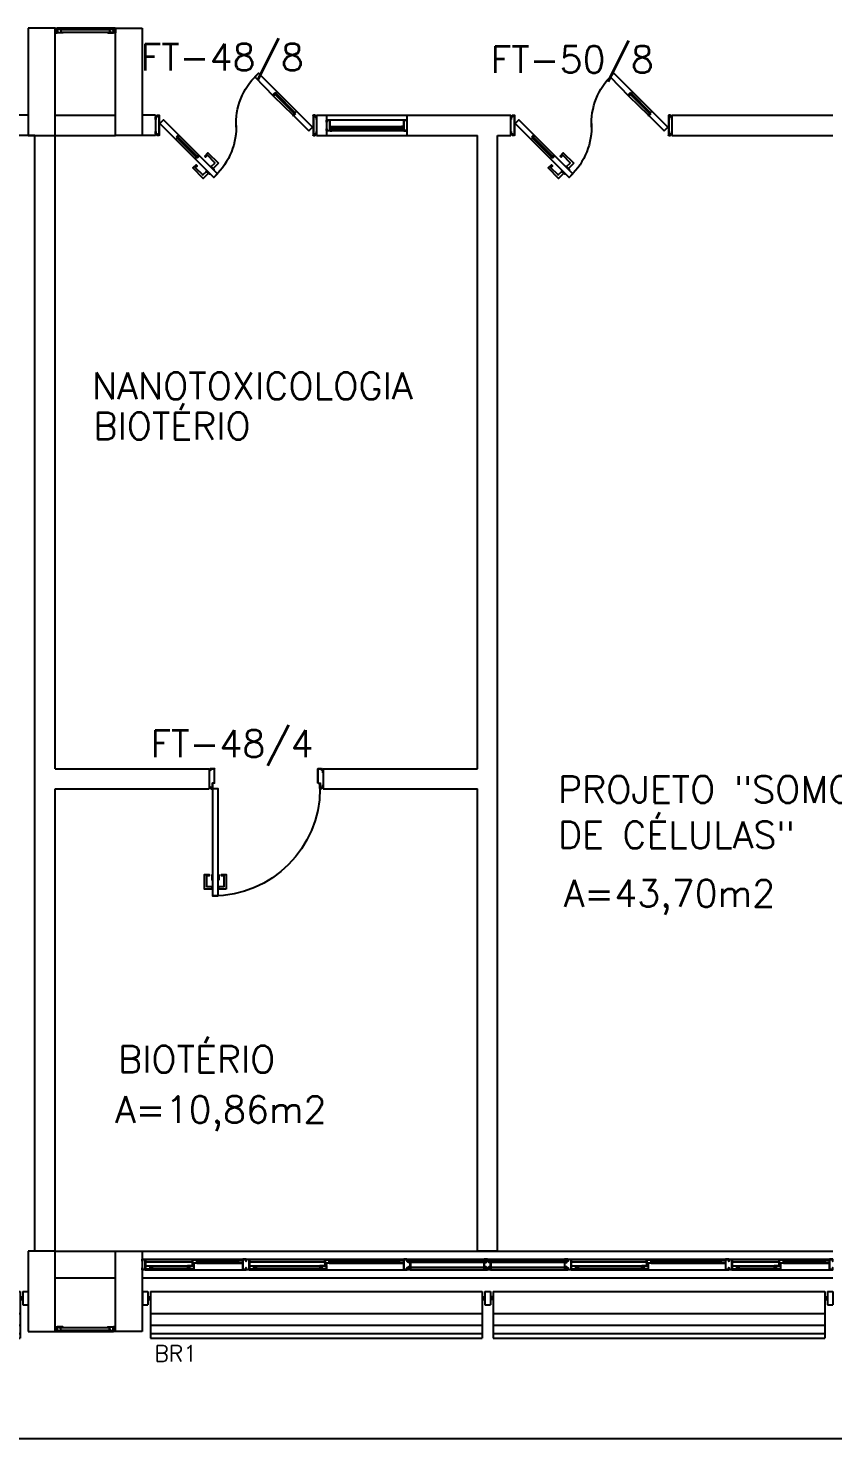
# Model space of a CAD drawing. Header units: millimetres. Extents: x 2686 to 2939, y 1294 to 1441.
# Drawn here: x 2778.27 to 2784.27, y 1393.52 to 1404.05 of the extents above; entities that cross this region are included whole.
import ezdxf

# ---------------------------------------------------------------- set-up
doc = ezdxf.new("R2010")
doc.units = ezdxf.units.MM
for name, color, linetype in [('AR-ALV', 2, 'Continuous'), ('AR-BRISES', 1, 'Continuous'), ('AR-CALÇADA', 1, 'Continuous'), ('AR-ESQ', 1, 'Continuous'), ('AR-ESTC', 3, 'Continuous'), ('AR-PEITORIL', 1, 'Continuous'), ('AR-PORTA', 1, 'Continuous'), ('BR-LINHAS', 1, 'Continuous'), ('BR-MONTANTE', 242, 'Continuous'), ('BR-PAINEL', 1, 'Continuous'), ('BR-SUPORTE', 1, 'Continuous'), ('BR-TEXTO', 2, 'Continuous'), ('DT-ESQ-BAGUETE-C', 1, 'Continuous'), ('DT-ESQ-BAGUETE-V', 1, 'Continuous'), ('DT-ESQ-CHAPA DOBRADA-V', 1, 'Continuous'), ('DT-ESQ-MARCO-V', 1, 'Continuous'), ('DT-ESQ-PERFIL CADEIRA-C', 2, 'Continuous'), ('DT-ESQ-PERFIL CADEIRA-V', 2, 'Continuous'), ('DT-ESQ-PERFIL U SIMPLES-C', 2, 'Continuous'), ('DT-ESQ-PERFIL U-C', 2, 'Continuous'), ('DT-ESQ-PERFIL U-V', 1, 'Continuous'), ('DT-ESQ-VENEZIANA-C', 1, 'Continuous'), ('DT-ESQ-VENEZIANA-V', 1, 'Continuous'), ('DT-ESQ-VIDRO-C', 2, 'Continuous'), ('DT-ESQ-VIDRO-V', 71, 'Continuous'), ('DT-TXTMOD', 1, 'Continuous'), ('ENDEREÇO', 2, 'Continuous'), ('maçaneta', 1, 'Continuous'), ('mov', 1, 'Continuous'), ('PM-PERFIL U-C', 2, 'Continuous'), ('PM-VIDRO', 2, 'Continuous'), ('pm1', 2, 'Continuous'), ('pm2', 2, 'Continuous'), ('TEXTO', 2, 'Continuous'), ('Área', 2, 'Continuous')]:
    doc.layers.add(name, color=color, linetype=linetype)
doc.styles.add('S10', font='simplex.shx', dxfattribs={"height": 0.1})
doc.styles.add('S12', font='simplex.shx', dxfattribs={"width": 1.1, "height": 0.12})
doc.styles.add('UNB-100', font='simplex.shx', dxfattribs={"height": 0.2})
doc.styles.add('UNB1-100', font='simplex.shx', dxfattribs={"height": 0.2})

# ---------------------------------------------------------------- blocks, each defined once
blk = doc.blocks.new('EF31-P')
at = {"layer": 'DT-ESQ-BAGUETE-C', "ltscale": 0.1}
for points in [[(0.422, -0.08), (0.409, -0.08), (0.409, -0.078), (0.422, -0.078, 0.414214), (0.422, -0.078), (0.422, -0.067, 0.414214), (0.422, -0.067), (0.409, -0.067), (0.409, -0.065), (0.422, -0.065, -0.414214), (0.424, -0.067), (0.424, -0.078, -0.414214)], [(0.702, -0.08), (0.715, -0.08), (0.715, -0.078), (0.702, -0.078, -0.414214), (0.702, -0.078), (0.702, -0.067, -0.414214), (0.702, -0.067), (0.715, -0.067), (0.715, -0.065), (0.702, -0.065, 0.414214), (0.7, -0.067), (0.7, -0.078, 0.414214)], [(1.41, -0.08), (1.396, -0.08), (1.396, -0.078), (1.409, -0.078, 0.414214), (1.41, -0.078), (1.41, -0.067, 0.414214), (1.409, -0.067), (1.396, -0.067), (1.396, -0.065), (1.41, -0.065, -0.414214), (1.411, -0.067), (1.411, -0.078, -0.414214)], [(1.901, -0.08), (1.915, -0.08), (1.915, -0.078), (1.902, -0.078, -0.414214), (1.901, -0.078), (1.901, -0.067, -0.414214), (1.902, -0.067), (1.915, -0.067), (1.915, -0.065), (1.901, -0.065, 0.414214), (1.9, -0.067), (1.9, -0.078, 0.414214)], [(3.81, -0.08), (3.796, -0.08), (3.796, -0.078), (3.809, -0.078, 0.414214), (3.81, -0.078), (3.81, -0.067, 0.414214), (3.809, -0.067), (3.796, -0.067), (3.796, -0.065), (3.81, -0.065, -0.414214), (3.811, -0.067), (3.811, -0.078, -0.414214)], [(4.301, -0.08), (4.315, -0.08), (4.315, -0.078), (4.302, -0.078, -0.414214), (4.301, -0.078), (4.301, -0.067, -0.414214), (4.302, -0.067), (4.315, -0.067), (4.315, -0.065), (4.301, -0.065, 0.414214), (4.3, -0.067), (4.3, -0.078, 0.414214)], [(4.797, -0.08), (4.784, -0.08), (4.784, -0.078), (4.797, -0.078, 0.414214), (4.797, -0.078), (4.797, -0.067, 0.414214), (4.797, -0.067), (4.784, -0.067), (4.784, -0.065), (4.797, -0.065, -0.414214), (4.799, -0.067), (4.799, -0.078, -0.414214)], [(5.076, -0.08), (5.09, -0.08), (5.09, -0.078), (5.077, -0.078, -0.414214), (5.076, -0.078), (5.076, -0.067, -0.414214), (5.077, -0.067), (5.09, -0.067), (5.09, -0.065), (5.076, -0.065, 0.414214), (5.075, -0.067), (5.075, -0.078, 0.414214)], [(0.073, -0.125), (0.06, -0.125), (0.06, -0.124), (0.073, -0.124, 0.414214), (0.073, -0.123), (0.073, -0.112, 0.414214), (0.073, -0.112), (0.06, -0.112), (0.06, -0.11), (0.073, -0.11, -0.414214), (0.075, -0.112), (0.075, -0.124, -0.414214)], [(0.339, -0.125), (0.352, -0.125), (0.352, -0.124), (0.339, -0.124, -0.414214), (0.339, -0.123), (0.339, -0.112, -0.414214), (0.339, -0.112), (0.352, -0.112), (0.352, -0.11), (0.339, -0.11, 0.414214), (0.337, -0.112), (0.337, -0.124, 0.414214)], [(0.848, -0.125), (0.835, -0.125), (0.835, -0.124), (0.848, -0.124, 0.414214), (0.848, -0.123), (0.848, -0.112, 0.414214), (0.848, -0.112), (0.835, -0.112), (0.835, -0.11), (0.848, -0.11, -0.414214), (0.85, -0.112), (0.85, -0.124, -0.414214)], [(1.326, -0.125), (1.34, -0.125), (1.34, -0.124), (1.327, -0.124, -0.414214), (1.326, -0.123), (1.326, -0.112, -0.414214), (1.327, -0.112), (1.34, -0.112), (1.34, -0.11), (1.326, -0.11, 0.414214), (1.325, -0.112), (1.325, -0.124, 0.414214)], [(3.248, -0.125), (3.235, -0.125), (3.235, -0.124), (3.248, -0.124, 0.414214), (3.248, -0.123), (3.248, -0.112, 0.414214), (3.248, -0.112), (3.235, -0.112), (3.235, -0.11), (3.248, -0.11, -0.414214), (3.25, -0.112), (3.25, -0.124, -0.414214)], [(3.726, -0.125), (3.74, -0.125), (3.74, -0.124), (3.727, -0.124, -0.414214), (3.726, -0.123), (3.726, -0.112, -0.414214), (3.727, -0.112), (3.74, -0.112), (3.74, -0.11), (3.726, -0.11, 0.414214), (3.725, -0.112), (3.725, -0.124, 0.414214)], [(4.448, -0.125), (4.435, -0.125), (4.435, -0.124), (4.448, -0.124, 0.414214), (4.448, -0.123), (4.448, -0.112, 0.414214), (4.448, -0.112), (4.435, -0.112), (4.435, -0.11), (4.448, -0.11, -0.414214), (4.45, -0.112), (4.45, -0.124, -0.414214)], [(4.714, -0.125), (4.727, -0.125), (4.727, -0.124), (4.714, -0.124, -0.414214), (4.714, -0.123), (4.714, -0.112, -0.414214), (4.714, -0.112), (4.727, -0.112), (4.727, -0.11), (4.714, -0.11, 0.414214), (4.712, -0.112), (4.712, -0.124, 0.414214)]]:
    blk.add_lwpolyline(points, format="xyb", close=True, dxfattribs=at)
at = {"layer": 'DT-ESQ-BAGUETE-V', "ltscale": 0.1}
for p, q in [((0.422, -0.065), (0.702, -0.065)), ((1.41, -0.065), (1.901, -0.065)), ((3.81, -0.065), (4.301, -0.065)), ((4.797, -0.065), (5.076, -0.065)), ((0.073, -0.11), (0.339, -0.11)), ((0.848, -0.11), (1.326, -0.11)), ((3.248, -0.11), (3.726, -0.11)), ((4.448, -0.11), (4.714, -0.11))]:
    blk.add_line(p, q, dxfattribs=at)
at = {"layer": 'DT-ESQ-CHAPA DOBRADA-V', "ltscale": 0.1}
for p, q in [((0.025, -0.077), (0.374, -0.077)), ((0.025, -0.08), (0.374, -0.08)), ((0.8, -0.077), (1.361, -0.077)), ((0.8, -0.08), (1.361, -0.08)), ((3.2, -0.077), (3.761, -0.077)), ((3.2, -0.08), (3.761, -0.08)), ((4.4, -0.077), (4.749, -0.077)), ((4.4, -0.08), (4.749, -0.08))]:
    blk.add_line(p, q, dxfattribs=at)
at = {"layer": 'DT-ESQ-MARCO-V', "ltscale": 0.1}
for p, q in [((1.998, -0.06), (2.551, -0.06)), ((2.598, -0.06), (3.151, -0.06)), ((1.998, -0.14), (2.551, -0.14)), ((2.598, -0.14), (3.151, -0.14))]:
    blk.add_line(p, q, dxfattribs=at)
at = {"layer": 'DT-ESQ-PERFIL CADEIRA-C', "ltscale": 0.1}
for p, q in [((0.376, -0.088), (0.422, -0.088)), ((0.75, -0.088), (0.702, -0.088)), ((1.363, -0.088), (1.41, -0.088)), ((1.95, -0.088), (1.901, -0.088)), ((3.763, -0.088), (3.81, -0.088)), ((4.35, -0.088), (4.301, -0.088)), ((4.751, -0.088), (4.797, -0.088)), ((5.125, -0.088), (5.076, -0.088)), ((0.025, -0.134), (0.073, -0.134)), ((0.385, -0.134), (0.339, -0.134)), ((0.8, -0.134), (0.848, -0.134)), ((1.373, -0.134), (1.326, -0.134)), ((3.2, -0.134), (3.248, -0.134)), ((3.773, -0.134), (3.726, -0.134)), ((4.4, -0.134), (4.448, -0.134)), ((4.76, -0.134), (4.714, -0.134))]:
    blk.add_line(p, q, dxfattribs=at)
for points in [[(0.422, -0.087, -1), (0.422, -0.09), (0.376, -0.09, -0.414214), (0.374, -0.088), (0.374, -0.067, -0.414214), (0.376, -0.065), (0.407, -0.065, -0.414214), (0.409, -0.067), (0.409, -0.087)], [(0.409, -0.088, -0.198913), (0.408, -0.088, -0.198913), (0.407, -0.087), (0.407, -0.067, 0.414214), (0.407, -0.067), (0.376, -0.067, 0.414214), (0.375, -0.067), (0.375, -0.088, 0.414214), (0.376, -0.088)], [(0.702, -0.09), (0.75, -0.09), (0.75, -0.088), (0.715, -0.088, 0.198912), (0.716, -0.088, 0.198913), (0.716, -0.087), (0.716, -0.067, -0.414214), (0.717, -0.067), (0.75, -0.067), (0.75, -0.065), (0.716, -0.065, 0.414214), (0.715, -0.067), (0.715, -0.078), (0.715, -0.08), (0.715, -0.087), (0.702, -0.087, 1)], [(1.41, -0.087, -1), (1.41, -0.09), (1.363, -0.09, -0.414214), (1.361, -0.088), (1.361, -0.067, -0.414214), (1.363, -0.065), (1.395, -0.065, -0.414214), (1.396, -0.067), (1.396, -0.087)], [(1.396, -0.088, -0.198913), (1.395, -0.088, -0.198913), (1.395, -0.087), (1.395, -0.067, 0.414214), (1.394, -0.067), (1.363, -0.067, 0.414214), (1.363, -0.067), (1.363, -0.088, 0.414214), (1.363, -0.088)], [(1.901, -0.09), (1.95, -0.09), (1.95, -0.088), (1.915, -0.088, 0.198912), (1.916, -0.088, 0.198913), (1.916, -0.087), (1.916, -0.067, -0.414214), (1.917, -0.067), (1.95, -0.067), (1.95, -0.065), (1.916, -0.065, 0.414214), (1.915, -0.067), (1.915, -0.078), (1.915, -0.08), (1.915, -0.087), (1.901, -0.087, 1)], [(3.81, -0.087, -1), (3.81, -0.09), (3.763, -0.09, -0.414214), (3.761, -0.088), (3.761, -0.067, -0.414214), (3.763, -0.065), (3.795, -0.065, -0.414214), (3.796, -0.067), (3.796, -0.087)], [(3.796, -0.088, -0.198913), (3.795, -0.088, -0.198913), (3.795, -0.087), (3.795, -0.067, 0.414214), (3.794, -0.067), (3.763, -0.067, 0.414214), (3.763, -0.067), (3.763, -0.088, 0.414214), (3.763, -0.088)], [(4.301, -0.09), (4.35, -0.09), (4.35, -0.088), (4.315, -0.088, 0.198912), (4.316, -0.088, 0.198913), (4.316, -0.087), (4.316, -0.067, -0.414214), (4.317, -0.067), (4.35, -0.067), (4.35, -0.065), (4.316, -0.065, 0.414214), (4.315, -0.067), (4.315, -0.078), (4.315, -0.08), (4.315, -0.087), (4.301, -0.087, 1)], [(4.797, -0.087, -1), (4.797, -0.09), (4.751, -0.09, -0.414214), (4.749, -0.088), (4.749, -0.067, -0.414214), (4.751, -0.065), (4.782, -0.065, -0.414214), (4.784, -0.067), (4.784, -0.087)], [(4.784, -0.088, -0.198913), (4.783, -0.088, -0.198913), (4.782, -0.087), (4.782, -0.067, 0.414214), (4.782, -0.067), (4.751, -0.067, 0.414214), (4.75, -0.067), (4.75, -0.088, 0.414214), (4.751, -0.088)], [(5.076, -0.09), (5.125, -0.09), (5.125, -0.088), (5.09, -0.088, 0.198912), (5.091, -0.088, 0.198913), (5.091, -0.087), (5.091, -0.067, -0.414214), (5.092, -0.067), (5.125, -0.067), (5.125, -0.065), (5.091, -0.065, 0.414214), (5.09, -0.067), (5.09, -0.078), (5.09, -0.08), (5.09, -0.087), (5.076, -0.087, 1)], [(0.073, -0.135), (0.025, -0.135), (0.025, -0.134), (0.06, -0.134, -0.198912), (0.059, -0.133, -0.198913), (0.058, -0.132), (0.058, -0.112, 0.414214), (0.058, -0.112), (0.025, -0.112), (0.025, -0.11), (0.058, -0.11, -0.414214), (0.06, -0.112), (0.06, -0.124), (0.06, -0.125), (0.06, -0.132), (0.073, -0.132, -1)], [(0.339, -0.132, 1), (0.339, -0.135), (0.385, -0.135, 0.414214), (0.387, -0.133), (0.387, -0.112, 0.414214), (0.385, -0.11), (0.354, -0.11, 0.414214), (0.352, -0.112), (0.352, -0.132)], [(0.352, -0.134, 0.198913), (0.354, -0.133, 0.198913), (0.354, -0.132), (0.354, -0.112, -0.414214), (0.354, -0.112), (0.385, -0.112, -0.414214), (0.386, -0.112), (0.386, -0.133, -0.414214), (0.385, -0.134)], [(0.848, -0.135), (0.8, -0.135), (0.8, -0.134), (0.835, -0.134, -0.198912), (0.834, -0.133, -0.198913), (0.833, -0.132), (0.833, -0.112, 0.414214), (0.833, -0.112), (0.8, -0.112), (0.8, -0.11), (0.833, -0.11, -0.414214), (0.835, -0.112), (0.835, -0.124), (0.835, -0.125), (0.835, -0.132), (0.848, -0.132, -1)], [(1.326, -0.132, 1), (1.326, -0.135), (1.373, -0.135, 0.414214), (1.375, -0.133), (1.375, -0.112, 0.414214), (1.373, -0.11), (1.341, -0.11, 0.414214), (1.34, -0.112), (1.34, -0.132)], [(1.34, -0.134, 0.198913), (1.341, -0.133, 0.198913), (1.341, -0.132), (1.341, -0.112, -0.414214), (1.342, -0.112), (1.373, -0.112, -0.414214), (1.373, -0.112), (1.373, -0.133, -0.414214), (1.373, -0.134)], [(3.248, -0.135), (3.2, -0.135), (3.2, -0.134), (3.235, -0.134, -0.198912), (3.234, -0.133, -0.198913), (3.233, -0.132), (3.233, -0.112, 0.414214), (3.233, -0.112), (3.2, -0.112), (3.2, -0.11), (3.233, -0.11, -0.414214), (3.235, -0.112), (3.235, -0.124), (3.235, -0.125), (3.235, -0.132), (3.248, -0.132, -1)], [(3.726, -0.132, 1), (3.726, -0.135), (3.773, -0.135, 0.414214), (3.775, -0.133), (3.775, -0.112, 0.414214), (3.773, -0.11), (3.741, -0.11, 0.414214), (3.74, -0.112), (3.74, -0.132)], [(3.74, -0.134, 0.198913), (3.741, -0.133, 0.198913), (3.741, -0.132), (3.741, -0.112, -0.414214), (3.742, -0.112), (3.773, -0.112, -0.414214), (3.773, -0.112), (3.773, -0.133, -0.414214), (3.773, -0.134)], [(4.448, -0.135), (4.4, -0.135), (4.4, -0.134), (4.435, -0.134, -0.198912), (4.434, -0.133, -0.198913), (4.433, -0.132), (4.433, -0.112, 0.414214), (4.433, -0.112), (4.4, -0.112), (4.4, -0.11), (4.433, -0.11, -0.414214), (4.435, -0.112), (4.435, -0.124), (4.435, -0.125), (4.435, -0.132), (4.448, -0.132, -1)], [(4.714, -0.132, 1), (4.714, -0.135), (4.76, -0.135, 0.414214), (4.762, -0.133), (4.762, -0.112, 0.414214), (4.76, -0.11), (4.729, -0.11, 0.414214), (4.727, -0.112), (4.727, -0.132)], [(4.727, -0.134, 0.198913), (4.729, -0.133, 0.198913), (4.729, -0.132), (4.729, -0.112, -0.414214), (4.729, -0.112), (4.76, -0.112, -0.414214), (4.761, -0.112), (4.761, -0.133, -0.414214), (4.76, -0.134)]]:
    blk.add_lwpolyline(points, format="xyb", close=True, dxfattribs=at)
at = {"layer": 'DT-ESQ-PERFIL CADEIRA-V', "ltscale": 0.1}
for p, q in [((0.407, -0.09), (0.702, -0.09)), ((1.395, -0.09), (1.901, -0.09)), ((3.795, -0.09), (4.301, -0.09)), ((4.782, -0.09), (5.076, -0.09)), ((0.073, -0.135), (0.339, -0.135)), ((0.848, -0.135), (1.326, -0.135)), ((3.248, -0.135), (3.726, -0.135)), ((4.448, -0.135), (4.714, -0.135))]:
    blk.add_line(p, q, dxfattribs=at)
at = {"layer": 'DT-ESQ-PERFIL U SIMPLES-C', "ltscale": 0.1}
for points in [[(0.376, -0.102), (0.384, -0.102), (0.384, -0.1), (0.376, -0.1, -0.414214), (0.375, -0.1), (0.375, -0.092, -0.414214), (0.376, -0.091), (0.384, -0.091), (0.384, -0.09), (0.376, -0.09, 0.414214), (0.374, -0.092), (0.374, -0.1, 0.414214)], [(0.385, -0.098), (0.377, -0.098), (0.377, -0.1), (0.385, -0.1, -0.414214), (0.386, -0.1), (0.386, -0.108, -0.414214), (0.385, -0.108), (0.377, -0.108), (0.377, -0.11), (0.385, -0.11, 0.414214), (0.387, -0.108), (0.387, -0.1, 0.414214)], [(1.363, -0.102), (1.371, -0.102), (1.371, -0.1), (1.363, -0.1, -0.414214), (1.363, -0.1), (1.363, -0.092, -0.414214), (1.363, -0.091), (1.371, -0.091), (1.371, -0.09), (1.363, -0.09, 0.414214), (1.361, -0.092), (1.361, -0.1, 0.414214)], [(1.373, -0.098), (1.365, -0.098), (1.365, -0.1), (1.373, -0.1, -0.414214), (1.373, -0.1), (1.373, -0.108, -0.414214), (1.373, -0.108), (1.365, -0.108), (1.365, -0.11), (1.373, -0.11, 0.414214), (1.375, -0.108), (1.375, -0.1, 0.414214)], [(3.763, -0.102), (3.771, -0.102), (3.771, -0.1), (3.763, -0.1, -0.414214), (3.763, -0.1), (3.763, -0.092, -0.414214), (3.763, -0.091), (3.771, -0.091), (3.771, -0.09), (3.763, -0.09, 0.414214), (3.761, -0.092), (3.761, -0.1, 0.414214)], [(3.773, -0.098), (3.765, -0.098), (3.765, -0.1), (3.773, -0.1, -0.414214), (3.773, -0.1), (3.773, -0.108, -0.414214), (3.773, -0.108), (3.765, -0.108), (3.765, -0.11), (3.773, -0.11, 0.414214), (3.775, -0.108), (3.775, -0.1, 0.414214)], [(4.751, -0.102), (4.759, -0.102), (4.759, -0.1), (4.751, -0.1, -0.414214), (4.75, -0.1), (4.75, -0.092, -0.414214), (4.751, -0.091), (4.759, -0.091), (4.759, -0.09), (4.751, -0.09, 0.414214), (4.749, -0.092), (4.749, -0.1, 0.414214)], [(4.76, -0.098), (4.752, -0.098), (4.752, -0.1), (4.76, -0.1, -0.414214), (4.761, -0.1), (4.761, -0.108, -0.414214), (4.76, -0.108), (4.752, -0.108), (4.752, -0.11), (4.76, -0.11, 0.414214), (4.762, -0.108), (4.762, -0.1, 0.414214)]]:
    blk.add_lwpolyline(points, format="xyb", close=True, dxfattribs=at)
at = {"layer": 'DT-ESQ-PERFIL U-C', "ltscale": 0.1}
for points in [[(0, -0.062, -0.414214), (0.001, -0.06), (0.023, -0.06, -0.414214), (0.025, -0.062), (0.025, -0.138, -0.414214), (0.023, -0.14), (0.001, -0.14, -0.414214), (0, -0.138), (0, -0.125), (0.001, -0.125), (0.001, -0.138, 0.414214), (0.002, -0.138), (0.023, -0.138, 0.414214), (0.023, -0.138), (0.023, -0.062, 0.414214), (0.023, -0.062), (0.002, -0.062, 0.414214), (0.001, -0.062), (0.001, -0.075), (0, -0.075)], [(0.775, -0.062, 0.414214), (0.773, -0.06), (0.751, -0.06, 0.414214), (0.75, -0.062), (0.75, -0.138, 0.414214), (0.751, -0.14), (0.773, -0.14, 0.414214), (0.775, -0.138), (0.775, -0.125), (0.773, -0.125), (0.773, -0.138, -0.414214), (0.773, -0.138), (0.752, -0.138, -0.414214), (0.751, -0.138), (0.751, -0.062, -0.414214), (0.752, -0.062), (0.773, -0.062, -0.414214), (0.773, -0.062), (0.773, -0.075), (0.775, -0.075)], [(0.775, -0.062, -0.414214), (0.776, -0.06), (0.798, -0.06, -0.414214), (0.8, -0.062), (0.8, -0.138, -0.414214), (0.798, -0.14), (0.776, -0.14, -0.414214), (0.775, -0.138), (0.775, -0.125), (0.776, -0.125), (0.776, -0.138, 0.414214), (0.777, -0.138), (0.798, -0.138, 0.414214), (0.798, -0.138), (0.798, -0.062, 0.414214), (0.798, -0.062), (0.777, -0.062, 0.414214), (0.776, -0.062), (0.776, -0.075), (0.775, -0.075)], [(1.975, -0.062, 0.414214), (1.973, -0.06), (1.951, -0.06, 0.414214), (1.95, -0.062), (1.95, -0.138, 0.414214), (1.951, -0.14), (1.973, -0.14, 0.414214), (1.975, -0.138), (1.975, -0.125), (1.973, -0.125), (1.973, -0.138, -0.414214), (1.973, -0.138), (1.952, -0.138, -0.414214), (1.951, -0.138), (1.951, -0.062, -0.414214), (1.952, -0.062), (1.973, -0.062, -0.414214), (1.973, -0.062), (1.973, -0.075), (1.975, -0.075)], [(2, -0.129), (2, -0.138, -0.414214), (1.998, -0.14), (1.976, -0.14, -0.414214), (1.975, -0.138), (1.975, -0.125), (1.976, -0.125), (1.976, -0.138, 0.414214), (1.977, -0.138), (1.998, -0.138, 0.414214), (1.998, -0.138), (1.998, -0.129), (1.985, -0.129, -0.414214), (1.984, -0.127), (1.984, -0.117, -0.414214), (1.985, -0.116), (1.998, -0.116), (1.998, -0.084), (1.985, -0.084, -0.414214), (1.984, -0.083), (1.984, -0.073, -0.414214), (1.985, -0.071), (1.998, -0.071), (1.998, -0.062, 0.414214), (1.998, -0.062), (1.977, -0.062, 0.414214), (1.976, -0.062), (1.976, -0.075), (1.975, -0.075), (1.975, -0.062, -0.414214), (1.976, -0.06), (1.998, -0.06, -0.414214), (2, -0.062), (2, -0.071, -0.414214), (1.998, -0.073), (1.985, -0.073), (1.985, -0.083), (1.998, -0.083), (1.998, -0.083, -0.414214), (2, -0.084), (2, -0.116, -0.414214), (1.998, -0.117), (1.998, -0.117), (1.985, -0.117), (1.985, -0.127), (1.998, -0.127, -0.414214)], [(2.55, -0.129), (2.55, -0.138, 0.414214), (2.551, -0.14), (2.573, -0.14, 0.414214), (2.575, -0.138), (2.575, -0.125), (2.573, -0.125), (2.573, -0.138, -0.414214), (2.573, -0.138), (2.552, -0.138, -0.414214), (2.551, -0.138), (2.551, -0.129), (2.564, -0.129, 0.414214), (2.566, -0.127), (2.566, -0.117, 0.414214), (2.564, -0.116), (2.551, -0.116), (2.551, -0.084), (2.564, -0.084, 0.414214), (2.566, -0.083), (2.566, -0.073, 0.414214), (2.564, -0.071), (2.551, -0.071), (2.551, -0.062, -0.414214), (2.552, -0.062), (2.573, -0.062, -0.414214), (2.573, -0.062), (2.573, -0.075), (2.575, -0.075), (2.575, -0.062, 0.414214), (2.573, -0.06), (2.551, -0.06, 0.414214), (2.55, -0.062), (2.55, -0.071, 0.414214), (2.551, -0.073), (2.564, -0.073), (2.564, -0.083), (2.551, -0.083), (2.551, -0.083, 0.414214), (2.55, -0.084), (2.55, -0.116, 0.414214), (2.551, -0.117), (2.551, -0.117), (2.564, -0.117), (2.564, -0.127), (2.551, -0.127, 0.414214)], [(2.6, -0.129), (2.6, -0.138, -0.414214), (2.598, -0.14), (2.576, -0.14, -0.414214), (2.575, -0.138), (2.575, -0.125), (2.576, -0.125), (2.576, -0.138, 0.414214), (2.577, -0.138), (2.598, -0.138, 0.414214), (2.598, -0.138), (2.598, -0.129), (2.585, -0.129, -0.414214), (2.584, -0.127), (2.584, -0.117, -0.414214), (2.585, -0.116), (2.598, -0.116), (2.598, -0.084), (2.585, -0.084, -0.414214), (2.584, -0.083), (2.584, -0.073, -0.414214), (2.585, -0.071), (2.598, -0.071), (2.598, -0.062, 0.414214), (2.598, -0.062), (2.577, -0.062, 0.414214), (2.576, -0.062), (2.576, -0.075), (2.575, -0.075), (2.575, -0.062, -0.414214), (2.576, -0.06), (2.598, -0.06, -0.414214), (2.6, -0.062), (2.6, -0.071, -0.414214), (2.598, -0.073), (2.585, -0.073), (2.585, -0.083), (2.598, -0.083), (2.598, -0.083, -0.414214), (2.6, -0.084), (2.6, -0.116, -0.414214), (2.598, -0.117), (2.598, -0.117), (2.585, -0.117), (2.585, -0.127), (2.598, -0.127, -0.414214)], [(3.15, -0.129), (3.15, -0.138, 0.414214), (3.151, -0.14), (3.173, -0.14, 0.414214), (3.175, -0.138), (3.175, -0.125), (3.173, -0.125), (3.173, -0.138, -0.414214), (3.173, -0.138), (3.152, -0.138, -0.414214), (3.151, -0.138), (3.151, -0.129), (3.164, -0.129, 0.414214), (3.166, -0.127), (3.166, -0.117, 0.414214), (3.164, -0.116), (3.151, -0.116), (3.151, -0.084), (3.164, -0.084, 0.414214), (3.166, -0.083), (3.166, -0.073, 0.414214), (3.164, -0.071), (3.151, -0.071), (3.151, -0.062, -0.414214), (3.152, -0.062), (3.173, -0.062, -0.414214), (3.173, -0.062), (3.173, -0.075), (3.175, -0.075), (3.175, -0.062, 0.414214), (3.173, -0.06), (3.151, -0.06, 0.414214), (3.15, -0.062), (3.15, -0.071, 0.414214), (3.151, -0.073), (3.164, -0.073), (3.164, -0.083), (3.151, -0.083), (3.151, -0.083, 0.414214), (3.15, -0.084), (3.15, -0.116, 0.414214), (3.151, -0.117), (3.151, -0.117), (3.164, -0.117), (3.164, -0.127), (3.151, -0.127, 0.414214)], [(3.175, -0.062, -0.414214), (3.176, -0.06), (3.198, -0.06, -0.414214), (3.2, -0.062), (3.2, -0.138, -0.414214), (3.198, -0.14), (3.176, -0.14, -0.414214), (3.175, -0.138), (3.175, -0.125), (3.176, -0.125), (3.176, -0.138, 0.414214), (3.177, -0.138), (3.198, -0.138, 0.414214), (3.198, -0.138), (3.198, -0.062, 0.414214), (3.198, -0.062), (3.177, -0.062, 0.414214), (3.176, -0.062), (3.176, -0.075), (3.175, -0.075)], [(4.375, -0.062, 0.414214), (4.373, -0.06), (4.351, -0.06, 0.414214), (4.35, -0.062), (4.35, -0.138, 0.414214), (4.351, -0.14), (4.373, -0.14, 0.414214), (4.375, -0.138), (4.375, -0.125), (4.373, -0.125), (4.373, -0.138, -0.414214), (4.373, -0.138), (4.352, -0.138, -0.414214), (4.351, -0.138), (4.351, -0.062, -0.414214), (4.352, -0.062), (4.373, -0.062, -0.414214), (4.373, -0.062), (4.373, -0.075), (4.375, -0.075)], [(4.375, -0.062, -0.414214), (4.376, -0.06), (4.398, -0.06, -0.414214), (4.4, -0.062), (4.4, -0.138, -0.414214), (4.398, -0.14), (4.376, -0.14, -0.414214), (4.375, -0.138), (4.375, -0.125), (4.376, -0.125), (4.376, -0.138, 0.414214), (4.377, -0.138), (4.398, -0.138, 0.414214), (4.398, -0.138), (4.398, -0.062, 0.414214), (4.398, -0.062), (4.377, -0.062, 0.414214), (4.376, -0.062), (4.376, -0.075), (4.375, -0.075)], [(5.15, -0.062, 0.414214), (5.148, -0.06), (5.126, -0.06, 0.414214), (5.125, -0.062), (5.125, -0.138, 0.414214), (5.126, -0.14), (5.148, -0.14, 0.414214), (5.15, -0.138), (5.15, -0.125), (5.148, -0.125), (5.148, -0.138, -0.414214), (5.148, -0.138), (5.127, -0.138, -0.414214), (5.126, -0.138), (5.126, -0.062, -0.414214), (5.127, -0.062), (5.148, -0.062, -0.414214), (5.148, -0.062), (5.148, -0.075), (5.15, -0.075)]]:
    blk.add_lwpolyline(points, format="xyb", close=True, dxfattribs=at)
at = {"layer": 'DT-ESQ-PERFIL U-V', "ltscale": 0.1}
for p, q in [((0.023, -0.06), (0.751, -0.06)), ((0.798, -0.06), (1.951, -0.06)), ((3.198, -0.06), (4.351, -0.06)), ((4.398, -0.06), (5.126, -0.06)), ((0.023, -0.14), (0.751, -0.14)), ((0.798, -0.14), (1.951, -0.14)), ((3.198, -0.14), (4.351, -0.14)), ((4.398, -0.14), (5.126, -0.14))]:
    blk.add_line(p, q, dxfattribs=at)
at = {"layer": 'DT-ESQ-VIDRO-C', "ltscale": 0.1}
for points in [[(0.712, -0.085), (0.712, -0.082), (0.411, -0.082), (0.411, -0.085)], [(1.912, -0.085), (1.912, -0.082), (1.399, -0.082), (1.399, -0.085)], [(2.562, -0.081), (2.562, -0.075), (1.987, -0.075), (1.987, -0.081)], [(3.162, -0.081), (3.162, -0.075), (2.587, -0.075), (2.587, -0.081)], [(4.312, -0.085), (4.312, -0.082), (3.799, -0.082), (3.799, -0.085)], [(5.087, -0.085), (5.087, -0.082), (4.786, -0.082), (4.786, -0.085)], [(0.063, -0.13), (0.063, -0.127), (0.349, -0.127), (0.349, -0.13)], [(0.838, -0.13), (0.838, -0.127), (1.337, -0.127), (1.337, -0.13)], [(3.238, -0.13), (3.238, -0.127), (3.737, -0.127), (3.737, -0.13)], [(4.438, -0.13), (4.438, -0.127), (4.724, -0.127), (4.724, -0.13)]]:
    blk.add_lwpolyline(points, close=True, dxfattribs=at)
at = {"layer": 'DT-ESQ-VIDRO-V', "ltscale": 0.1}
for points in [[(2.562, -0.119), (2.562, -0.125), (1.987, -0.125), (1.987, -0.119)], [(3.162, -0.119), (3.162, -0.125), (2.587, -0.125), (2.587, -0.119)]]:
    blk.add_lwpolyline(points, close=True, dxfattribs=at)
at = {"layer": 'DT-TXTMOD', "ltscale": 0.1, "style": 'S10', "flags": 3}
for tag, p in [('M01', (0.025, -0.28)), ('M02', (0.325, -0.28)), ('M03', (0.627, -0.28)), ('M04', (0.929, -0.28)), ('M05', (1.231, -0.28)), ('M06', (1.532, -0.28)), ('M07', (1.834, -0.28)), ('M08', (2.136, -0.28)), ('M09', (2.438, -0.28)), ('M10', (2.739, -0.28)), ('M11', (3.041, -0.28)), ('M12', (3.343, -0.28)), ('M13', (3.645, -0.28)), ('M14', (3.946, -0.28)), ('M15', (4.248, -0.28)), ('M16', (4.55, -0.28)), ('M17', (4.852, -0.28))]:
    blk.add_attdef(tag, p, '', height=0.1, dxfattribs=at)
blk = doc.blocks.new('EF01-P')
at = {"layer": 'DT-ESQ-BAGUETE-C', "ltscale": 0.1}
for points in [[(0.002, 0.035), (0.015, 0.035), (0.015, 0.033), (0.002, 0.033), (0.002, 0.005), (0.015, 0.005), (0.015, 0.004), (0.002, 0.004, -0.414214), (0, 0.005), (0, 0.033, -0.414214)], [(0.448, 0.035), (0.435, 0.035), (0.435, 0.033), (0.448, 0.033), (0.448, 0.005), (0.435, 0.005), (0.435, 0.004), (0.448, 0.004, 0.414214), (0.45, 0.005), (0.45, 0.033, 0.414214)]]:
    blk.add_lwpolyline(points, format="xyb", close=True, dxfattribs=at)
at = {"layer": 'DT-ESQ-PERFIL CADEIRA-C', "ltscale": 0.1}
for points in [[(0.01, 0.002), (0.01, 0.003), (0.002, 0.003, 1), (0.002, 0), (0.015, 0, 0.414214), (0.016, 0.002), (0.016, 0.033), (0.043, 0.033)], [(0.043, 0.006), (0.018, 0.006), (0.018, 0.016), (0.016, 0.016), (0.016, 0.006, 0.414214), (0.018, 0.005), (0.043, 0.005), (0.056, 0.005, 1), (0.056, 0.008), (0.043, 0.008), (0.043, 0.02), (0.043, 0.032), (0.056, 0.032, 1), (0.056, 0.035), (0.043, 0.035), (0.016, 0.035, 0.414214), (0.015, 0.033), (0.015, 0.002), (0.002, 0.002)], [(0.041, 0.02), (0.041, 0.032, -0.414214), (0.043, 0.033), (0.056, 0.033)], [(0.041, 0.02), (0.041, 0.008, 0.414214), (0.043, 0.006), (0.056, 0.006)], [(0.407, 0.006), (0.432, 0.006), (0.432, 0.016), (0.433, 0.016), (0.433, 0.006, -0.414214), (0.432, 0.005), (0.407, 0.005), (0.394, 0.005, -1), (0.394, 0.008), (0.407, 0.008), (0.407, 0.02), (0.407, 0.032), (0.394, 0.032, -1), (0.394, 0.035), (0.407, 0.035), (0.433, 0.035, -0.414214), (0.435, 0.033), (0.435, 0.002), (0.448, 0.002)], [(0.408, 0.02), (0.408, 0.032, 0.414214), (0.407, 0.033), (0.394, 0.033)], [(0.408, 0.02), (0.408, 0.008, -0.414214), (0.407, 0.006), (0.394, 0.006)], [(0.44, 0.002), (0.44, 0.003), (0.448, 0.003, -1), (0.448, 0), (0.435, 0, -0.414214), (0.433, 0.002), (0.433, 0.033), (0.407, 0.033)]]:
    blk.add_lwpolyline(points, format="xyb", dxfattribs=at)
at = {"layer": 'DT-ESQ-PERFIL CADEIRA-V', "ltscale": 0.1}
blk.add_line((0.015, 0), (0.435, 0), dxfattribs=at)
at = {"layer": 'DT-ESQ-VENEZIANA-C', "ltscale": 0.1}
for p, q in [((0.043, 0.011), (0.407, 0.011)), ((0.043, 0.009), (0.407, 0.009))]:
    blk.add_line(p, q, dxfattribs=at)
at = {"layer": 'DT-ESQ-VENEZIANA-V', "ltscale": 0.1}
blk.add_line((0.043, 0.031), (0.407, 0.031), dxfattribs=at)
blk = doc.blocks.new('BR-MODULO1')
at = {"layer": 'BR-LINHAS'}
for p, q in [((0.06, -0.265), (2.535, -0.265)), ((2.615, -0.265), (5.09, -0.265)), ((0.06, -0.352), (2.535, -0.352)), ((0.06, -0.415), (2.535, -0.415)), ((2.615, -0.352), (5.09, -0.352)), ((2.615, -0.415), (5.09, -0.415))]:
    blk.add_line(p, q, dxfattribs=at)
at = {"layer": 'BR-MONTANTE'}
for p, q in [((0, -0.1), (0, -0.2)), ((0, -0.1), (0.04, -0.1)), ((0.04, -0.1), (0.04, -0.2)), ((2.555, -0.1), (2.595, -0.1)), ((2.555, -0.1), (2.555, -0.2)), ((2.595, -0.1), (2.595, -0.2)), ((5.11, -0.1), (5.11, -0.2)), ((5.11, -0.1), (5.15, -0.1)), ((5.15, -0.1), (5.15, -0.2)), ((0, -0.2), (0.04, -0.2)), ((2.555, -0.2), (2.595, -0.2)), ((5.11, -0.2), (5.15, -0.2))]:
    blk.add_line(p, q, dxfattribs=at)
at = {"layer": 'BR-PAINEL'}
for p, q in [((0.06, -0.1), (2.535, -0.1)), ((0.06, -0.1), (0.06, -0.45)), ((2.535, -0.1), (2.535, -0.45)), ((2.615, -0.1), (2.615, -0.45)), ((2.615, -0.1), (5.09, -0.1)), ((5.09, -0.1), (5.09, -0.45)), ((0.06, -0.45), (2.535, -0.45)), ((2.615, -0.45), (5.09, -0.45))]:
    blk.add_line(p, q, dxfattribs=at)
at = {"layer": 'BR-SUPORTE'}
for p, q in [((0.04, -0.14), (0.06, -0.14)), ((0.04, -0.16), (0.06, -0.16)), ((0.05, -0.14), (0.05, -0.16)), ((2.535, -0.14), (2.555, -0.14)), ((2.535, -0.16), (2.555, -0.16)), ((2.545, -0.14), (2.545, -0.16)), ((2.615, -0.14), (2.595, -0.14)), ((2.615, -0.16), (2.595, -0.16)), ((2.605, -0.14), (2.605, -0.16)), ((5.09, -0.14), (5.11, -0.14)), ((5.09, -0.16), (5.11, -0.16)), ((5.1, -0.14), (5.1, -0.16))]:
    blk.add_line(p, q, dxfattribs=at)
blk = doc.blocks.new('EF03A-P')
at = {"layer": 'DT-ESQ-BAGUETE-C', "ltscale": 0.1}
for points in [[(0.039, -0.05), (0.0255, -0.05), (0.0255, -0.0485), (0.039, -0.0485), (0.039, -0.0365), (0.0255, -0.0365), (0.0255, -0.035), (0.039, -0.035, -0.4142136), (0.0405, -0.0365), (0.0405, -0.0485, -0.4142136)], [(0.561, -0.05), (0.5745, -0.05), (0.5745, -0.0485), (0.561, -0.0485), (0.561, -0.0365), (0.5745, -0.0365), (0.5745, -0.035), (0.561, -0.035, 0.4142136), (0.5595, -0.0365), (0.5595, -0.0485, 0.4142136)]]:
    blk.add_lwpolyline(points, format="xyb", close=True, dxfattribs=at)
at = {"layer": 'DT-ESQ-BAGUETE-V', "ltscale": 0.1}
blk.add_line((0.561, -0.05), (0.039, -0.05), dxfattribs=at)
at = {"layer": 'DT-ESQ-CHAPA DOBRADA-V', "ltscale": 0.1}
blk.add_line((0.56, -0.067), (0.04, -0.067), dxfattribs=at)
at = {"layer": 'DT-ESQ-MARCO-V', "ltscale": 0.1}
for p, q in [((0.0235, -0.035), (0.5765, -0.035)), ((0.0235, -0.115), (0.5765, -0.115))]:
    blk.add_line(p, q, dxfattribs=at)
at = {"layer": 'DT-ESQ-PERFIL U-C', "ltscale": 0.1}
for points in [[(0.025, -0.0655), (0.025, -0.0655, 0.4142136), (0.0235, -0.067), (0.0235, -0.1135), (0.0015, -0.1135), (0.0015, -0.1), (0, -0.1), (0, -0.1135, 0.4142136), (0.0015, -0.115), (0.0235, -0.115, 0.4142136), (0.025, -0.1135), (0.025, -0.067), (0.04, -0.067, 1), (0.04, -0.064), (0.025, -0.064), (0.025, -0.0365, 0.4142136), (0.0235, -0.035), (0.0015, -0.035, 0.4142136), (0, -0.0365), (0, -0.05), (0.0015, -0.05), (0.0015, -0.0365), (0.0235, -0.0365), (0.0235, -0.064, 0.4142136), (0.025, -0.0655), (0.04, -0.0655)], [(0.575, -0.0655), (0.575, -0.0655, -0.4142136), (0.5765, -0.067), (0.5765, -0.1135), (0.5985, -0.1135), (0.5985, -0.1), (0.6, -0.1), (0.6, -0.1135, -0.4142136), (0.5985, -0.115), (0.5765, -0.115, -0.4142136), (0.575, -0.1135), (0.575, -0.067), (0.56, -0.067, -1), (0.56, -0.064), (0.575, -0.064), (0.575, -0.0365, -0.4142136), (0.5765, -0.035), (0.5985, -0.035, -0.4142136), (0.6, -0.0365), (0.6, -0.05), (0.5985, -0.05), (0.5985, -0.0365), (0.5765, -0.0365), (0.5765, -0.064, -0.4142136), (0.575, -0.0655), (0.56, -0.0655)]]:
    blk.add_lwpolyline(points, format="xyb", dxfattribs=at)
at = {"layer": 'DT-ESQ-VIDRO-C', "ltscale": 0.1}
blk.add_lwpolyline([(0.027, -0.062), (0.027, -0.052), (0.573, -0.052), (0.573, -0.062)], close=True, dxfattribs=at)
at = {"layer": 'DT-TXTMOD', "ltscale": 0.1, "style": 'S10', "flags": 3}
blk.add_attdef('EF03A', (0.05, 0), '', height=0.1, dxfattribs=at)
blk = doc.blocks.new('PM7B')
at = {"layer": 'maçaneta'}
for points in [[(0.732, -0.208), (0.771, -0.247), (0.785, -0.233), (0.758, -0.206, -0.414214), (0.758, -0.204), (0.813, -0.148), (0.827, -0.162), (0.834, -0.155), (0.81, -0.13)], [(0.806, -0.282), (0.845, -0.321), (0.923, -0.243), (0.898, -0.219), (0.891, -0.226), (0.905, -0.24), (0.849, -0.295, -0.414214), (0.847, -0.295), (0.82, -0.268)], [(0.845, -0.321), (0.806, -0.282), (0.82, -0.268), (0.847, -0.295, 0.414214), (0.849, -0.295), (0.905, -0.24), (0.891, -0.226), (0.898, -0.219), (0.923, -0.243)]]:
    blk.add_lwpolyline(points, format="xyb", close=True, dxfattribs=at)
for points in [[(0.792, -0.226), (0.764, -0.254), (0.767, -0.258), (0.795, -0.229)], [(0.792, -0.226), (0.764, -0.254), (0.767, -0.258), (0.795, -0.229)], [(0.827, -0.261), (0.799, -0.289), (0.795, -0.286), (0.824, -0.258)], [(0.827, -0.261), (0.799, -0.289), (0.795, -0.286), (0.824, -0.258)]]:
    blk.add_lwpolyline(points, close=True, dxfattribs=at)
at = {"layer": 'mov'}
for centre, start, end in [((0.099, 0.089), 356.8029, 46.3992), ((1.101, 0.061), 176.8029, 226.3992)]:
    blk.add_arc(centre, 0.501, start, end, dxfattribs=at)
at = {"layer": 'PM-PERFIL U-C'}
for p, q in [((0, 0.12), (0, 0.139)), ((0.002, 0.12), (0, 0.12)), ((0.001, 0.14), (0.01, 0.14)), ((0.01, 0.138), (0.002, 0.138)), ((0.002, 0.138), (0.002, 0.12)), ((0.01, 0.14), (0.01, 0.149)), ((0.012, 0.15), (0.023, 0.15)), ((0.023, 0.148), (0.012, 0.148)), ((0.012, 0.148), (0.012, 0.14)), ((0.023, 0.148), (0.023, 0.002)), ((0.025, 0.149), (0.025, 0.001)), ((1.175, 0.149), (1.175, 0.001)), ((1.188, 0.15), (1.176, 0.15)), ((1.177, 0.148), (1.188, 0.148)), ((1.177, 0.148), (1.177, 0.002)), ((1.188, 0.148), (1.188, 0.14)), ((1.189, 0.138), (1.198, 0.138)), ((1.19, 0.14), (1.19, 0.149)), ((1.198, 0.14), (1.19, 0.14)), ((1.198, 0.138), (1.198, 0.12)), ((1.198, 0.12), (1.2, 0.12)), ((1.2, 0.12), (1.2, 0.139)), ((0, 0.012), (0, 0.03)), ((0, 0.03), (0.002, 0.03)), ((0.01, 0.01), (0.001, 0.01)), ((0.002, 0.03), (0.002, 0.012)), ((0.002, 0.012), (0.01, 0.012)), ((0.01, 0.001), (0.01, 0.01)), ((0.012, 0.01), (0.012, 0.002)), ((0.012, 0.002), (0.023, 0.002)), ((0.023, 0), (0.012, 0)), ((1.188, 0.002), (1.177, 0.002)), ((1.176, 0), (1.188, 0)), ((1.188, 0.01), (1.188, 0.002)), ((1.198, 0.012), (1.189, 0.012)), ((1.19, 0.01), (1.198, 0.01)), ((1.19, 0.001), (1.19, 0.01)), ((1.198, 0.03), (1.198, 0.012)), ((1.2, 0.03), (1.198, 0.03)), ((1.2, 0.012), (1.2, 0.03))]:
    blk.add_line(p, q, dxfattribs=at)
for centre, start, end in [((0.001, 0.139), 90, 180), ((0.012, 0.149), 90, 180), ((0.01, 0.14), 270, 0), ((0.023, 0.149), 0, 90), ((1.176, 0.149), 90, 180), ((1.188, 0.149), 0, 90), ((1.189, 0.14), 180, 270), ((1.198, 0.139), 0, 90), ((0.001, 0.012), 180, 270), ((0.01, 0.01), 0, 90), ((0.012, 0.001), 180, 270), ((0.023, 0.001), 269.9386, 0), ((1.176, 0.001), 180, 270.0614), ((1.189, 0.01), 90, 180), ((1.188, 0.001), 270, 0), ((1.198, 0.012), 270, 0)]:
    blk.add_arc(centre, 0.0015, start, end, dxfattribs=at)
at = {"layer": 'PM-VIDRO'}
for p, q in [((0.161, 0.171), (0.302, 0.312)), ((0.309, 0.305), (0.168, 0.164)), ((0.891, -0.155), (1.032, -0.014)), ((1.039, -0.021), (0.898, -0.162))]:
    blk.add_line(p, q, dxfattribs=at)
at = {"layer": 'pm1'}
for p, q in [((0.302, 0.312), (0.291, 0.323)), ((0.302, 0.312), (0.309, 0.319)), ((0.327, 0.302), (0.309, 0.319)), ((0.316, 0.312), (0.309, 0.305)), ((0.32, 0.294), (0.309, 0.305)), ((0.327, 0.302), (0.32, 0.294)), ((0.03, 0.061), (0.15, 0.181)), ((0.178, 0.153), (0.058, 0.033)), ((0.15, 0.181), (0.161, 0.171)), ((0.154, 0.164), (0.161, 0.171)), ((0.171, 0.146), (0.154, 0.164)), ((0.168, 0.164), (0.161, 0.157)), ((0.168, 0.164), (0.178, 0.153)), ((0.178, 0.153), (0.171, 0.146)), ((0.058, 0.033), (0.03, 0.061)), ((1.022, -0.003), (1.029, 0.004)), ((1.029, 0.004), (1.046, -0.014)), ((1.032, -0.014), (1.039, -0.007)), ((1.046, -0.014), (1.039, -0.021)), ((0.873, -0.152), (0.88, -0.144)), ((0.873, -0.152), (0.891, -0.169)), ((0.88, -0.144), (0.891, -0.155)), ((0.884, -0.162), (0.891, -0.155)), ((0.898, -0.162), (0.891, -0.169)), ((0.898, -0.162), (0.909, -0.173))]:
    blk.add_line(p, q, dxfattribs=at)
for points in [[(0.291, 0.323), (0.433, 0.464), (0.461, 0.436), (0.32, 0.294)], [(1.032, -0.014), (1.022, -0.003), (1.142, 0.117), (1.17, 0.089), (1.05, -0.031), (1.039, -0.021)], [(0.909, -0.173), (0.767, -0.314), (0.739, -0.286), (0.873, -0.152)]]:
    blk.add_lwpolyline(points, dxfattribs=at)
at = {"layer": 'pm2', "color": 1}
for p, q in [((0.15, 0.181), (0.291, 0.323)), ((0.32, 0.294), (0.178, 0.153)), ((0.88, -0.144), (1.022, -0.003)), ((1.05, -0.031), (0.909, -0.173))]:
    blk.add_line(p, q, dxfattribs=at)
blk = doc.blocks.new('EF01C-P')
at = {"layer": 'DT-ESQ-BAGUETE-C', "ltscale": 0.1}
for points in [[(0.002, 0.035), (0.015, 0.035), (0.015, 0.033), (0.002, 0.033), (0.002, 0.005), (0.015, 0.005), (0.015, 0.004), (0.002, 0.004, -0.414214), (0, 0.005), (0, 0.033, -0.414214)], [(0.448, 0.035), (0.435, 0.035), (0.435, 0.033), (0.448, 0.033), (0.448, 0.005), (0.435, 0.005), (0.435, 0.004), (0.448, 0.004, 0.414214), (0.45, 0.005), (0.45, 0.033, 0.414214)]]:
    blk.add_lwpolyline(points, format="xyb", close=True, dxfattribs=at)
at = {"layer": 'DT-ESQ-PERFIL CADEIRA-C', "ltscale": 0.1}
for points in [[(0.01, 0.002), (0.01, 0.003), (0.002, 0.003, 1), (0.002, 0), (0.015, 0, 0.414214), (0.016, 0.002), (0.016, 0.033), (0.043, 0.033)], [(0.043, 0.006), (0.018, 0.006), (0.018, 0.016), (0.016, 0.016), (0.016, 0.006, 0.414214), (0.018, 0.005), (0.043, 0.005), (0.056, 0.005, 1), (0.056, 0.008), (0.043, 0.008), (0.043, 0.02), (0.043, 0.032), (0.056, 0.032, 1), (0.056, 0.035), (0.043, 0.035), (0.016, 0.035, 0.414214), (0.015, 0.033), (0.015, 0.002), (0.002, 0.002)], [(0.041, 0.02), (0.041, 0.032, -0.414214), (0.043, 0.033), (0.056, 0.033)], [(0.041, 0.02), (0.041, 0.008, 0.414214), (0.043, 0.006), (0.056, 0.006)], [(0.407, 0.006), (0.432, 0.006), (0.432, 0.016), (0.433, 0.016), (0.433, 0.006, -0.414214), (0.432, 0.005), (0.407, 0.005), (0.394, 0.005, -1), (0.394, 0.008), (0.407, 0.008), (0.407, 0.02), (0.407, 0.032), (0.394, 0.032, -1), (0.394, 0.035), (0.407, 0.035), (0.433, 0.035, -0.414214), (0.435, 0.033), (0.435, 0.002), (0.448, 0.002)], [(0.408, 0.02), (0.408, 0.032, 0.414214), (0.407, 0.033), (0.394, 0.033)], [(0.408, 0.02), (0.408, 0.008, -0.414214), (0.407, 0.006), (0.394, 0.006)], [(0.44, 0.002), (0.44, 0.003), (0.448, 0.003, -1), (0.448, 0), (0.435, 0, -0.414214), (0.433, 0.002), (0.433, 0.033), (0.407, 0.033)]]:
    blk.add_lwpolyline(points, format="xyb", dxfattribs=at)
at = {"layer": 'DT-ESQ-PERFIL CADEIRA-V', "ltscale": 0.1}
blk.add_line((0.015, 0), (0.435, 0), dxfattribs=at)
at = {"layer": 'DT-ESQ-VENEZIANA-C', "ltscale": 0.1}
for p, q in [((0.043, 0.011), (0.407, 0.011)), ((0.043, 0.009), (0.407, 0.009))]:
    blk.add_line(p, q, dxfattribs=at)
at = {"layer": 'DT-ESQ-VENEZIANA-V', "ltscale": 0.1}
blk.add_line((0.043, 0.031), (0.407, 0.031), dxfattribs=at)
at = {"layer": 'DT-TXTMOD', "ltscale": 0.1, "style": 'S10', "flags": 3}
blk.add_attdef('EF01C', (0.021, -0.14), '', height=0.1, dxfattribs=at)
blk = doc.blocks.new('PM3')
at = {"layer": 'maçaneta'}
for points in [[(0.02, 0.825), (-0.035, 0.825), (-0.035, 0.715), (0, 0.715), (0, 0.725), (-0.02, 0.725), (-0.02, 0.804, -0.414214), (-0.019, 0.805), (0.02, 0.805)], [(0.125, 0.825), (0.07, 0.825), (0.07, 0.805), (0.108, 0.805, -0.414214), (0.11, 0.804), (0.11, 0.725), (0.09, 0.725), (0.09, 0.715), (0.125, 0.715)]]:
    blk.add_lwpolyline(points, format="xyb", close=True, dxfattribs=at)
for points in [[(0.02, 0.715), (0.02, 0.755), (0.025, 0.755), (0.025, 0.715)], [(0.07, 0.715), (0.07, 0.755), (0.065, 0.755), (0.065, 0.715)]]:
    blk.add_lwpolyline(points, close=True, dxfattribs=at)
at = {"layer": 'mov'}
blk.add_arc((0.025, 0.075), 0.8, 0, 90, dxfattribs=at)
at = {"layer": 'PM-PERFIL U-C'}
for p, q in [((0, 0.045), (0, 0.063)), ((0.002, 0.045), (0, 0.045)), ((0.001, 0.065), (0.01, 0.065)), ((0.002, 0.063), (0.002, 0.045)), ((0.01, 0.063), (0.002, 0.063)), ((0.01, 0.065), (0.01, 0.073)), ((0.011, 0.075), (0.023, 0.075)), ((0.012, 0.073), (0.012, 0.064)), ((0.023, 0.073), (0.012, 0.073)), ((0.023, 0.033), (0.023, 0.073)), ((0.038, 0.032), (0.024, 0.032)), ((0.025, 0.073), (0.025, 0.034)), ((0.038, 0.034), (0.025, 0.034)), ((0.038, 0.032), (0.038, -0.073)), ((0.04, 0.032), (0.04, -0.074)), ((0.81, 0.032), (0.81, -0.074)), ((0.812, 0.034), (0.825, 0.034)), ((0.812, 0.032), (0.826, 0.032)), ((0.812, 0.032), (0.812, -0.073)), ((0.825, 0.073), (0.825, 0.034)), ((0.839, 0.075), (0.827, 0.075)), ((0.827, 0.073), (0.838, 0.073)), ((0.827, 0.033), (0.827, 0.073)), ((0.838, 0.073), (0.838, 0.064)), ((0.84, 0.065), (0.84, 0.073)), ((0.849, 0.065), (0.84, 0.065)), ((0.84, 0.063), (0.848, 0.063)), ((0.848, 0.063), (0.848, 0.045)), ((0.848, 0.045), (0.85, 0.045)), ((0.85, 0.045), (0.85, 0.063)), ((0, -0.045), (0.002, -0.045)), ((0, -0.064), (0, -0.045)), ((0.01, -0.065), (0.001, -0.065)), ((0.002, -0.045), (0.002, -0.063)), ((0.002, -0.063), (0.01, -0.063)), ((0.01, -0.074), (0.01, -0.065)), ((0.038, -0.075), (0.011, -0.075)), ((0.012, -0.065), (0.012, -0.073)), ((0.012, -0.073), (0.038, -0.073)), ((0.838, -0.073), (0.812, -0.073)), ((0.812, -0.075), (0.839, -0.075)), ((0.838, -0.065), (0.838, -0.073)), ((0.848, -0.063), (0.84, -0.063)), ((0.84, -0.074), (0.84, -0.065)), ((0.84, -0.065), (0.849, -0.065)), ((0.85, -0.045), (0.848, -0.045)), ((0.848, -0.045), (0.848, -0.063)), ((0.85, -0.064), (0.85, -0.045))]:
    blk.add_line(p, q, dxfattribs=at)
for centre, start, end in [((0.001, 0.063), 90, 180), ((0.011, 0.073), 90, 180), ((0.01, 0.064), 270, 0), ((0.023, 0.073), 360, 90), ((0.024, 0.033), 180, 270), ((0.038, 0.032), 0, 90), ((0.812, 0.032), 90, 180), ((0.827, 0.073), 90, 180), ((0.826, 0.033), 270, 0), ((0.84, 0.064), 180, 270), ((0.839, 0.073), 0, 90), ((0.849, 0.063), 0, 90), ((0.001, -0.064), 180, 270), ((0.01, -0.065), 0, 90), ((0.011, -0.074), 180, 270), ((0.038, -0.074), 269.9386, 0), ((0.812, -0.074), 180, 270.0614), ((0.84, -0.065), 90, 180), ((0.839, -0.074), 270, 0), ((0.849, -0.064), 270, 0)]:
    blk.add_arc(centre, 0.0015, start, end, dxfattribs=at)
at = {"layer": 'pm1'}
blk.add_lwpolyline([(0.065, 0.875), (0.065, 0.075), (0.025, 0.075), (0.025, 0.875)], close=True, dxfattribs=at)

msp = doc.modelspace()

# ---------------------------------------------------------------- linework, layer by layer
at = {"layer": 'AR-ALV'}
for p, q in [((2778.271, 1403.4), (2777.196, 1403.4)), ((2778.471, 1403.4), (2778.921, 1403.4)), ((2779.221, 1403.4), (2779.121, 1403.4)), ((2779.221, 1403.4), (2779.221, 1403.25)), ((2780.421, 1403.4), (2780.496, 1403.4)), ((2780.421, 1403.4), (2780.421, 1403.25)), ((2780.496, 1403.4), (2780.496, 1403.25)), ((2781.096, 1403.25), (2781.096, 1403.4)), ((2781.096, 1403.4), (2781.871, 1403.4)), ((2781.871, 1403.25), (2781.871, 1403.4)), ((2783.071, 1403.4), (2784.271, 1403.4)), ((2783.071, 1403.4), (2783.071, 1403.25)), ((2778.321, 1403.25), (2777.196, 1403.25)), ((2778.321, 1394.925), (2778.321, 1403.25)), ((2778.471, 1398.525), (2778.471, 1403.25)), ((2778.471, 1403.25), (2778.921, 1403.25)), ((2779.221, 1403.25), (2779.121, 1403.25)), ((2780.421, 1403.25), (2780.496, 1403.25)), ((2781.096, 1403.25), (2781.621, 1403.25)), ((2781.621, 1398.525), (2781.621, 1403.25)), ((2781.771, 1394.925), (2781.771, 1403.25)), ((2781.771, 1403.25), (2781.871, 1403.25)), ((2783.071, 1403.25), (2784.271, 1403.25)), ((2778.471, 1398.525), (2779.621, 1398.525)), ((2779.621, 1398.525), (2779.621, 1398.375)), ((2780.471, 1398.525), (2781.621, 1398.525)), ((2780.471, 1398.525), (2780.471, 1398.375)), ((2778.471, 1394.925), (2778.471, 1398.375)), ((2778.471, 1398.375), (2779.621, 1398.375)), ((2780.471, 1398.375), (2781.621, 1398.375)), ((2781.621, 1394.925), (2781.621, 1398.375)), ((2778.471, 1394.925), (2778.921, 1394.925)), ((2781.771, 1394.925), (2781.621, 1394.925)), ((2778.471, 1394.725), (2778.921, 1394.725))]:
    msp.add_line(p, q, dxfattribs=at)
at = {"layer": 'AR-CALÇADA'}
msp.add_line((2794.446, 1393.525), (2726.021, 1393.525), dxfattribs=at)
at = {"layer": 'AR-ESTC'}
for p, q in [((2778.471, 1404.05), (2778.271, 1404.05)), ((2778.271, 1404.05), (2778.271, 1403.25)), ((2778.471, 1403.25), (2778.471, 1404.05)), ((2778.921, 1404.05), (2779.121, 1404.05)), ((2778.921, 1403.25), (2778.921, 1404.05)), ((2779.121, 1404.05), (2779.121, 1403.25)), ((2778.271, 1403.25), (2778.471, 1403.25)), ((2779.121, 1403.25), (2778.921, 1403.25)), ((2778.471, 1394.925), (2778.271, 1394.925)), ((2778.271, 1394.925), (2778.271, 1394.325)), ((2778.471, 1394.325), (2778.471, 1394.925)), ((2778.921, 1394.925), (2779.121, 1394.925)), ((2778.921, 1394.325), (2778.921, 1394.925)), ((2779.121, 1394.925), (2779.121, 1394.325)), ((2778.271, 1394.325), (2778.471, 1394.325)), ((2779.121, 1394.325), (2778.921, 1394.325))]:
    msp.add_line(p, q, dxfattribs=at)
at = {"layer": 'AR-PEITORIL'}
for p, q in [((2780.496, 1403.4), (2781.096, 1403.4)), ((2780.496, 1403.25), (2781.096, 1403.25)), ((2779.121, 1394.925), (2784.271, 1394.925)), ((2779.121, 1394.725), (2784.271, 1394.725))]:
    msp.add_line(p, q, dxfattribs=at)

# ---------------------------------------------------------------- block references
at = {"layer": 'AR-BRISES'}
ref = msp.add_blockref('BR-MODULO1', (2773.121, 1394.725), dxfattribs=at)
ref.add_attrib('BR', 'BR1', (2773.209, 1394.102), dxfattribs={"layer": 'BR-TEXTO', "height": 0.12, "style": 'S12'})
ref = msp.add_blockref('BR-MODULO1', (2779.122, 1394.725), dxfattribs=at)
ref.add_attrib('BR', 'BR1', (2779.211, 1394.102), dxfattribs={"layer": 'BR-TEXTO', "height": 0.12, "style": 'S12'})
at = {"layer": 'AR-ESQ', "rotation": 180}
for name, p in [('EF01-P', (2778.921, 1404.05)), ('EF03A-P', (2781.096, 1403.25))]:
    msp.add_blockref(name, p, dxfattribs=at)
at = {"layer": 'AR-ESQ'}
for name, p in [('EF31-P', (2779.121, 1394.925)), ('EF01C-P', (2778.471, 1394.325))]:
    msp.add_blockref(name, p, dxfattribs=at)
at = {"layer": 'AR-PORTA', "xscale": -1}
for p in [(2780.421, 1403.25), (2783.071, 1403.25)]:
    msp.add_blockref('PM7B', p, dxfattribs=at)
at = {"layer": 'AR-PORTA', "xscale": -1, "rotation": 180}
msp.add_blockref('PM3', (2779.621, 1398.45), dxfattribs=at)

# ---------------------------------------------------------------- texts
at = {"layer": 'ENDEREÇO', "style": 'UNB1-100'}
for s, p in [('FT-48/8', (2779.109, 1403.734)), ('FT-50/8', (2781.719, 1403.717)), ('FT-48/4', (2779.182, 1398.612))]:
    msp.add_text(s, height=0.2, dxfattribs=at).set_placement(p)
at = {"layer": 'TEXTO', "style": 'UNB-100'}
for s, p in [('NANOTOXICOLOGIA', (2778.745, 1401.281)), ('BIOTÉRIO', (2778.756, 1400.982)), ('PROJETO "SOMOS FEITOS', (2782.221, 1398.27)), ('DE CÉLULAS"', (2782.221, 1397.931)), ('BIOTÉRIO', (2778.94, 1396.257))]:
    msp.add_text(s, height=0.2, dxfattribs=at).set_placement(p)
at = {"layer": 'Área', "style": 'UNB-100'}
for s, p in [('A=43,70m2', (2782.264, 1397.495)), ('A=10,86m2', (2778.918, 1395.882))]:
    msp.add_text(s, height=0.2, dxfattribs=at).set_placement(p)

doc.saveas('drawing.dxf')
